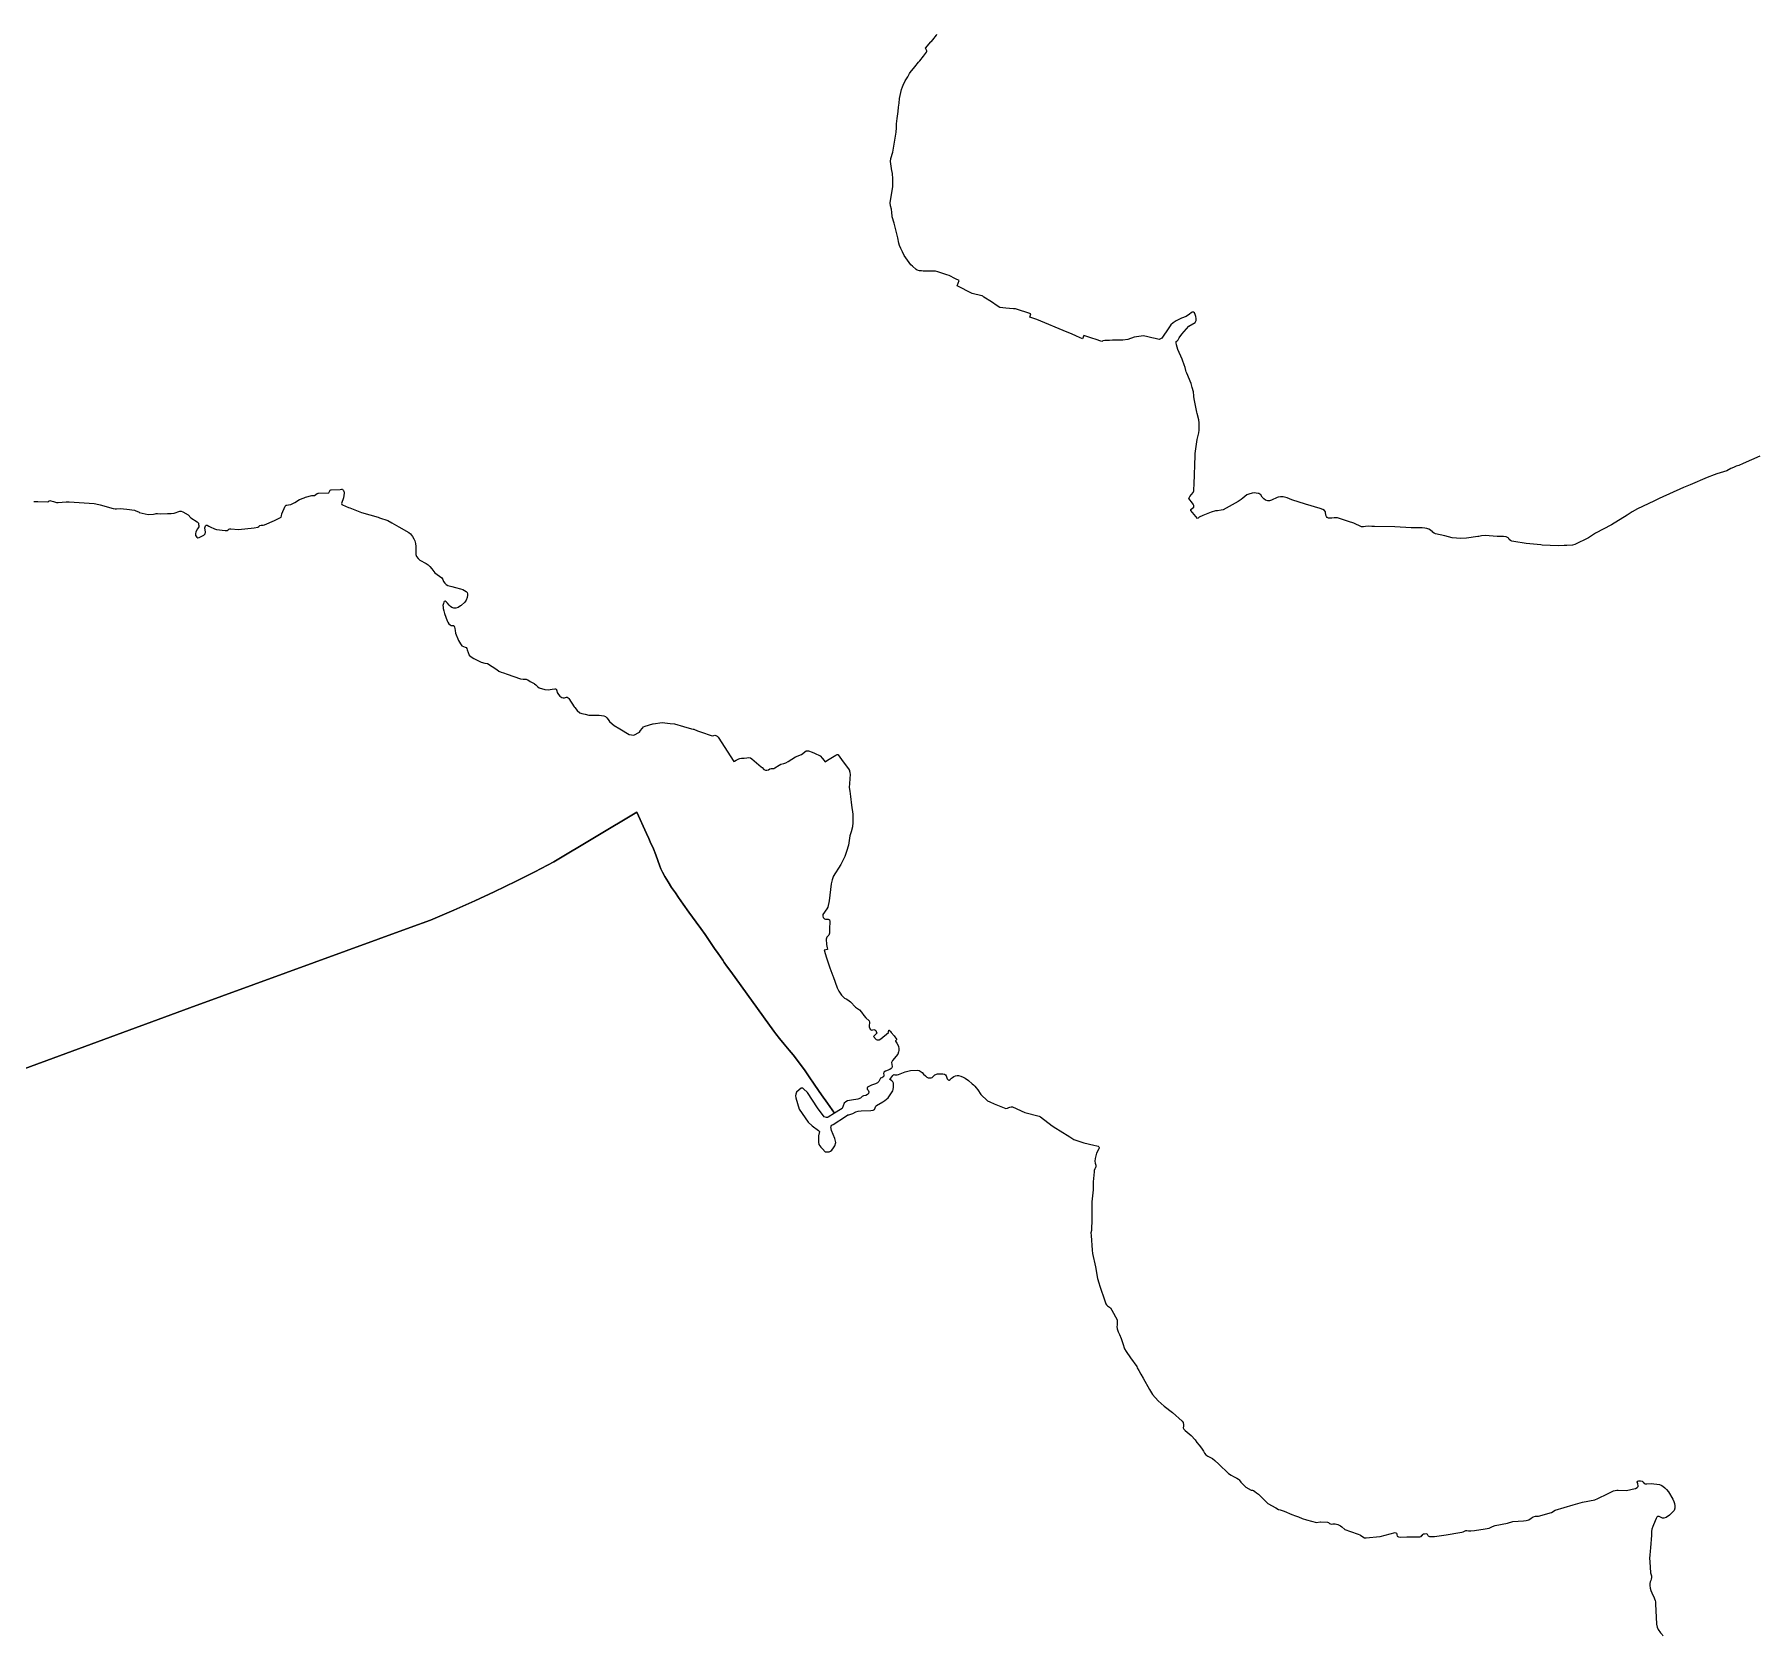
# Model space of a CAD drawing. Header units: inches. Extents: x 1341578 to 1502124, y 557203 to 748561.
# Drawn here: x 1454424 to 1458948, y 593265 to 597471 of the extents above; entities that cross this region are included whole.
import ezdxf

# ---------------------------------------------------------------- set-up
doc = ezdxf.new("R2010")
doc.units = ezdxf.units.IN
doc.header["$MEASUREMENT"] = 0
doc.layers.add('Zipcode', color=7, linetype='Continuous')

msp = doc.modelspace()

# ---------------------------------------------------------------- linework, layer by layer
at = {"layer": 'Zipcode'}
for points in [[(1458959.1, 596362.3), (1458915.1, 596342.7), (1458904.3, 596338), (1458897.4, 596335.6), (1458890.2, 596332.9), (1458883.4, 596329.7), (1458872.9, 596324), (1458846.2, 596315.6), (1458838.9, 596313.6), (1458820.5, 596306.5), (1458776.3, 596286.9), (1458758.2, 596280), (1458694.3, 596251.2), (1458681, 596244.1), (1458638, 596224.1), (1458623.4, 596215.8), (1458610.3, 596207.3), (1458569, 596182.2), (1458526.9, 596160.1), (1458508.5, 596147.7), (1458472.7, 596130), (1458466.7, 596128.4), (1458452.2, 596127.3), (1458445.1, 596127.1), (1458428.9, 596126.7), (1458387, 596128.7), (1458383.6, 596128.8), (1458345.1, 596132.8), (1458312.9, 596138.2), (1458307.4, 596138.9), (1458303.5, 596140.7), (1458300.7, 596143.3), (1458299.4, 596146.2), (1458297.8, 596147.9), (1458292, 596150.2), (1458285.8, 596150.8), (1458269, 596151.4), (1458236.9, 596153.9), (1458228, 596152.8), (1458221, 596151.5), (1458218.1, 596150.9), (1458188.2, 596146.6), (1458173.1, 596146), (1458150.5, 596147.5), (1458131.2, 596152.9), (1458106.4, 596158.4), (1458102.8, 596159.9), (1458099.2, 596162.6), (1458098.5, 596163), (1458093.3, 596167.7), (1458089.4, 596170.4), (1458083.9, 596172.4), (1458078.2, 596173.4), (1458071.5, 596174.2), (1458061.7, 596174.1), (1458053.9, 596173.5), (1458042.7, 596174.1), (1457999.8, 596176.3), (1457946.6, 596177), (1457939.1, 596177.8), (1457930.7, 596178.1), (1457922.5, 596177.3), (1457917.4, 596176.4), (1457912.5, 596176.6), (1457891.9, 596185.8), (1457878.1, 596190.5), (1457849.1, 596200.4), (1457840.6, 596200.2), (1457833.9, 596199.6), (1457830.4, 596199.4), (1457825.5, 596199.7), (1457821.9, 596201.3), (1457819.9, 596203.3), (1457818.8, 596206.8), (1457817.5, 596215.5), (1457817.4, 596216.3), (1457814.9, 596219.6), (1457810.5, 596222.1), (1457803.4, 596224.4), (1457765.2, 596235.7), (1457729.3, 596247.2), (1457716.5, 596252.6), (1457706.2, 596255), (1457700.3, 596255), (1457699.2, 596255), (1457692.7, 596254.7), (1457690.2, 596253.5), (1457675.3, 596246.7), (1457670.7, 596245), (1457665.9, 596245), (1457660, 596246.9), (1457655, 596250.3), (1457650.7, 596254.9), (1457647.1, 596260.2), (1457642.2, 596264.2), (1457640.6, 596264.4), (1457630.1, 596265.8), (1457624.7, 596264.9), (1457616, 596262.5), (1457611, 596260.6), (1457600.4, 596252.2), (1457595.6, 596248.5), (1457588, 596243.4), (1457548.5, 596221.1), (1457543.5, 596219.9), (1457533.8, 596219), (1457528.2, 596218.4), (1457516.7, 596215.1), (1457495.3, 596205.9), (1457485.3, 596202.2), (1457482.6, 596198.9), (1457481, 596198.4), (1457463.4, 596219.6), (1457463.4, 596222), (1457464.2, 596223), (1457471, 596228.1), (1457471.1, 596232.4), (1457469.4, 596236.2), (1457468.3, 596238.7), (1457458.5, 596251.1), (1457458.7, 596252.9), (1457461, 596255.9), (1457469.9, 596266.9), (1457471.2, 596271.5), (1457471.5, 596274.3), (1457472, 596288.6), (1457474.7, 596364.3), (1457474.9, 596369.2), (1457480, 596405.9), (1457484.2, 596424), (1457485.7, 596430.6), (1457485.5, 596440.4), (1457485, 596449.6), (1457484.1, 596457.7), (1457480.4, 596474.3), (1457479.6, 596477.6), (1457471.9, 596512.7), (1457471.3, 596519.5), (1457471.2, 596520.5), (1457470.3, 596531), (1457466.8, 596543.1), (1457464.6, 596552.9), (1457452.8, 596580.1), (1457451.2, 596583.9), (1457450.4, 596587.4), (1457448.6, 596595.6), (1457446.2, 596602.7), (1457441.2, 596615), (1457440.5, 596616.9), (1457429.2, 596642.3), (1457425.7, 596654.7), (1457424.6, 596660.4), (1457424.6, 596660.6), (1457425.1, 596663.4), (1457427.3, 596665.8), (1457429.8, 596668.3), (1457432.9, 596673.2), (1457439.9, 596683), (1457458.1, 596703.6), (1457474.7, 596713.8), (1457477.1, 596719.2), (1457477.3, 596721.2), (1457477.5, 596724.3), (1457476.9, 596729.3), (1457475.2, 596734.9), (1457473, 596738.8), (1457470.6, 596740.4), (1457467.3, 596740.5), (1457464.3, 596739.3), (1457459.6, 596735.6), (1457451.4, 596729.1), (1457438.7, 596725.1), (1457424.7, 596717.8), (1457417.3, 596712.6), (1457410.5, 596707.4), (1457405.6, 596699.4), (1457387, 596672.8), (1457384, 596670.5), (1457383.7, 596670.3), (1457380.5, 596669.4), (1457376.9, 596669.5), (1457369.9, 596671.7), (1457361.1, 596673.7), (1457350.1, 596676.3), (1457339.4, 596678.8), (1457314.8, 596675.4), (1457298.3, 596669.1), (1457285.1, 596666.8), (1457264, 596666.9), (1457257.8, 596666.9), (1457249.5, 596666.3), (1457244.7, 596666.2), (1457244.3, 596666.2), (1457239.4, 596666.1), (1457237.7, 596666.1), (1457232.4, 596665.7), (1457231.4, 596665), (1457229.6, 596663.9), (1457212.1, 596669.7), (1457206.3, 596671.6), (1457182.1, 596679.6), (1457178.9, 596671.1), (1457162.8, 596678), (1457149.4, 596683.7), (1457138.3, 596688.5), (1457058.5, 596721.4), (1457040.2, 596728.1), (1457042.8, 596736.4), (1457002.6, 596749.4), (1456998.3, 596749.8), (1456996.9, 596749.9), (1456987.1, 596750.4), (1456977.3, 596751), (1456969.2, 596751.9), (1456961.4, 596753.5), (1456954.6, 596757.1), (1456939.1, 596768.1), (1456919.7, 596780.5), (1456916.5, 596782.5), (1456914.9, 596783.5), (1456913.9, 596783.8), (1456888.7, 596790.2), (1456849.5, 596809.6), (1456854.2, 596824), (1456844.6, 596828.8), (1456828.2, 596837), (1456821.7, 596839.1), (1456798.2, 596846.8), (1456791.9, 596848.9), (1456783.5, 596848.7), (1456760.1, 596848.9), (1456755.6, 596849.1), (1456750.2, 596849.5), (1456744.4, 596850.9), (1456741.4, 596853.4), (1456731.5, 596861.7), (1456727.4, 596865.2), (1456710.3, 596889.8), (1456705.5, 596899.5), (1456700.8, 596908.3), (1456697.5, 596916.4), (1456695.7, 596922), (1456693, 596936.4), (1456683.4, 596974.4), (1456678.5, 596991.8), (1456678.1, 596993.2), (1456677.1, 597003.2), (1456676.4, 597011.2), (1456674.3, 597019.9), (1456673.5, 597027.8), (1456674.9, 597039.6), (1456680, 597070.5), (1456680.1, 597086.4), (1456680, 597095.4), (1456679.6, 597101.2), (1456679.3, 597105.5), (1456677.8, 597113.2), (1456676.7, 597117.4), (1456676.3, 597118.9), (1456673.6, 597136.7), (1456675, 597144.9), (1456675, 597144.9), (1456680.2, 597161.2), (1456688.5, 597213.8), (1456689.5, 597225.8), (1456690.1, 597236.2), (1456691.2, 597250.1), (1456694.5, 597268.4), (1456695.4, 597279.8), (1456696.8, 597290.1), (1456697.7, 597302.7), (1456703.3, 597325.8), (1456705.6, 597333.4), (1456706.9, 597337.4), (1456712.6, 597349), (1456719.4, 597359.6), (1456724, 597368.6), (1456725.5, 597370.4), (1456738, 597385.8), (1456747.9, 597397.6), (1456751.4, 597401.9), (1456761.1, 597413.5), (1456768.7, 597424.7), (1456769.1, 597425.9), (1456769.6, 597427.7), (1456765.7, 597434.6), (1456780.2, 597451.2), (1456781.5, 597452.6), (1456785.2, 597456.8), (1456795.3, 597469.3), (1456796, 597472)], [(1454421.7, 596243.5), (1454428.1, 596243.5), (1454432.1, 596243.5), (1454458.9, 596242.4), (1454461.1, 596243.9), (1454462.7, 596245.2), (1454464.5, 596245.4), (1454466.8, 596244.8), (1454473.7, 596242.8), (1454481.2, 596240.8), (1454486.4, 596240.2), (1454506.7, 596241.9), (1454515.1, 596242.1), (1454580.8, 596237.7), (1454585.1, 596237.2), (1454596.5, 596234.5), (1454630.2, 596225.1), (1454630.2, 596225.1), (1454635.7, 596223.6), (1454639.5, 596223.9), (1454650.7, 596224.9), (1454657.8, 596224), (1454666.7, 596223), (1454686.6, 596220), (1454688.3, 596219.7), (1454698.9, 596214.7), (1454699.3, 596214.5), (1454723, 596208.8), (1454736.5, 596210.2), (1454741.3, 596211.1), (1454743.4, 596211.7), (1454747.1, 596211.5), (1454755.3, 596211.1), (1454773.6, 596211.8), (1454783.1, 596211.7), (1454790.5, 596212.6), (1454806.1, 596217.8), (1454809.7, 596217.4), (1454814, 596216.3), (1454827.4, 596208.2), (1454834.4, 596200.6), (1454851, 596189.6), (1454854.6, 596186), (1454855.3, 596182.7), (1454855.9, 596180.2), (1454855.5, 596176.4), (1454852.5, 596171.3), (1454847.9, 596163.3), (1454846.8, 596158.1), (1454847.2, 596153.8), (1454850.1, 596149.7), (1454853.4, 596147.8), (1454856.6, 596148.2), (1454869.2, 596154.5), (1454872.8, 596158.1), (1454873.2, 596162.4), (1454872.2, 596168.6), (1454871.5, 596173.1), (1454871.3, 596174.2), (1454872.9, 596178.9), (1454875.1, 596180.9), (1454877.6, 596180.8), (1454882, 596178.5), (1454885.4, 596176.9), (1454896.8, 596171.1), (1454902.6, 596169.5), (1454925.1, 596166.7), (1454930.4, 596167.3), (1454933, 596168.6), (1454934.5, 596170.6), (1454937.3, 596171.3), (1454940.2, 596171), (1454960.3, 596169.6), (1455001.2, 596173.9), (1455011.1, 596175.8), (1455013.1, 596177.5), (1455015.9, 596180.2), (1455019.6, 596180.7), (1455024.6, 596181), (1455028.7, 596182.2), (1455054.4, 596193.2), (1455071.9, 596201.9), (1455073, 596205.6), (1455073.9, 596210.5), (1455082.8, 596230.5), (1455085.3, 596233.1), (1455087.4, 596233.9), (1455091.9, 596234.5), (1455097.5, 596235.4), (1455104.9, 596238.7), (1455108.1, 596240.6), (1455120.4, 596248.4), (1455132.4, 596252.8), (1455136.5, 596254.3), (1455152.4, 596258.6), (1455152.6, 596258.6), (1455159.4, 596259.3), (1455166.6, 596263.8), (1455168, 596264.5), (1455169.3, 596265.1), (1455170, 596265.1), (1455196.2, 596265.6), (1455197.3, 596266), (1455200.2, 596271), (1455200.3, 596271.2), (1455201.4, 596273.1), (1455202.9, 596273.7), (1455203.8, 596274.1), (1455227.7, 596274.8), (1455230.7, 596275.3), (1455231.5, 596275.4), (1455233.1, 596275.1), (1455234.7, 596274.2), (1455236.1, 596272.2), (1455237.2, 596269.7), (1455237.7, 596267.4), (1455237.7, 596264.6), (1455235.8, 596252.8), (1455231, 596237.9), (1455231.5, 596235.1), (1455231.7, 596235), (1455233.7, 596234), (1455249.5, 596227.6), (1455252.4, 596226.4), (1455283.4, 596214.3), (1455327, 596201.6), (1455330.9, 596200.3), (1455352.5, 596192.8), (1455362.7, 596186.8), (1455381.7, 596176.1), (1455407.6, 596161.7), (1455412.3, 596157.9), (1455417.4, 596151.5), (1455421.2, 596145.4), (1455423.2, 596139.8), (1455425.1, 596133.1), (1455425.9, 596124.6), (1455426, 596116.9), (1455425.9, 596109), (1455426.2, 596104), (1455427.7, 596098.8), (1455431.9, 596093), (1455437, 596088.7), (1455453.1, 596079.8), (1455459, 596076.2), (1455463.4, 596072.4), (1455468.3, 596065.9), (1455476, 596056), (1455494.6, 596042.3), (1455496.9, 596038), (1455499.2, 596033.1), (1455502.2, 596028.4), (1455505.6, 596024.5), (1455510, 596022.2), (1455520.9, 596019.4), (1455530.9, 596017), (1455543.6, 596013.8), (1455549.6, 596011.5), (1455558.3, 596006.6), (1455561.1, 596003.5), (1455562, 596000.2), (1455562.2, 595995.8), (1455561.3, 595991.9), (1455561.1, 595990.8), (1455558.4, 595983.5), (1455554.7, 595978.5), (1455545.4, 595969.6), (1455543.9, 595968.6), (1455537.4, 595964.2), (1455531.4, 595962.9), (1455525.9, 595962.7), (1455521.1, 595964.3), (1455517, 595966.7), (1455513.5, 595970.4), (1455509.7, 595975.6), (1455509.5, 595975.9), (1455506, 595979.7), (1455503.1, 595980.8), (1455500.9, 595980.5), (1455499.4, 595978.7), (1455498.5, 595974.8), (1455498, 595972.6), (1455497.5, 595970.1), (1455497.8, 595965.4), (1455498.4, 595961.5), (1455499.6, 595955.5), (1455501.2, 595948.3), (1455509, 595929.8), (1455510.5, 595925.5), (1455513.2, 595921.3), (1455516.4, 595918.7), (1455519.4, 595917.5), (1455522.7, 595917.4), (1455525, 595917.5), (1455526.3, 595917.2), (1455527.4, 595915.2), (1455527.9, 595912.8), (1455528.5, 595909.5), (1455529.5, 595904.2), (1455530.7, 595897.3), (1455538.4, 595878.1), (1455543.2, 595869), (1455547.5, 595863.9), (1455551.1, 595862), (1455555.5, 595860.4), (1455558.4, 595858.9), (1455559.9, 595857), (1455560.9, 595853.2), (1455566.3, 595839.2), (1455571.8, 595834.5), (1455578.5, 595830.7), (1455589.3, 595824.9), (1455597.6, 595820.4), (1455607.3, 595818), (1455614.6, 595817.1), (1455639.5, 595801.7), (1455644.6, 595797.2), (1455650.2, 595794.3), (1455656.4, 595792.4), (1455666.2, 595789.4), (1455701.5, 595776.8), (1455708.2, 595776.1), (1455713.9, 595775.8), (1455716.4, 595775.7), (1455717.6, 595775.2), (1455720.2, 595774.2), (1455726.7, 595770.3), (1455732.4, 595767.7), (1455737.2, 595764.5), (1455738, 595763.8), (1455741.4, 595760.9), (1455746.7, 595756), (1455750.1, 595753), (1455765.6, 595748.8), (1455774.9, 595748.4), (1455779, 595748.8), (1455785, 595749.5), (1455791.4, 595750.4), (1455793.6, 595750.7), (1455795, 595750.2), (1455795.6, 595748.9), (1455796.1, 595747.8), (1455796.5, 595745.6), (1455797.4, 595741.1), (1455801, 595736.1), (1455805, 595731.1), (1455809.6, 595728), (1455813.9, 595726.9), (1455817.1, 595727.3), (1455819.8, 595728.3), (1455822, 595728.8), (1455822.6, 595728.7), (1455824.4, 595728.4), (1455826.5, 595727), (1455828.5, 595724.9), (1455842.6, 595703.3), (1455844.1, 595701.2), (1455850.3, 595694), (1455857.6, 595687.8), (1455862.3, 595685.9), (1455871, 595683.8), (1455881, 595681.4), (1455882.4, 595681.4), (1455892.2, 595681.3), (1455907.7, 595681.5), (1455920.6, 595679.9), (1455924.5, 595678.2), (1455928.4, 595674.2), (1455931.5, 595669.9), (1455935.7, 595664.5), (1455942.3, 595658.4), (1455947.2, 595654.6), (1455962.7, 595645.7), (1455986.6, 595630.9), (1455987.3, 595630.8), (1455987.3, 595630.8), (1455993.1, 595629.5), (1455999.1, 595629.1), (1456014, 595636.5), (1456017.2, 595641), (1456020.8, 595646), (1456022.1, 595647.5), (1456025, 595650.4), (1456029.1, 595652.5), (1456049.1, 595658.8), (1456050.4, 595659), (1456050.4, 595659), (1456073.6, 595662.4), (1456094.8, 595659.2), (1456106.5, 595658.7), (1456129.8, 595651.3), (1456151, 595645.9), (1456155.2, 595645), (1456156.6, 595644.6), (1456167, 595640.6), (1456176.8, 595636.7), (1456202.3, 595628.4), (1456206.5, 595627.5), (1456209.7, 595628), (1456212, 595628.6), (1456214.5, 595628.4), (1456218.1, 595626.3), (1456221, 595623.2), (1456262.5, 595560), (1456264.3, 595560.2), (1456268.7, 595562.9), (1456275.5, 595566.7), (1456277.5, 595567.4), (1456282.7, 595568), (1456289.4, 595568.8), (1456296, 595569.6), (1456296, 595569.6), (1456301.1, 595570.2), (1456305.7, 595569.2), (1456309.5, 595567), (1456334.1, 595545.9), (1456336.2, 595544.1), (1456341.4, 595538.7), (1456345.5, 595536.8), (1456349.2, 595537.1), (1456353.2, 595538.1), (1456356.4, 595540.1), (1456356.7, 595540.3), (1456359.9, 595541.3), (1456363.5, 595541.2), (1456364.2, 595541.3), (1456364.2, 595541.3), (1456368, 595541.6), (1456369.6, 595542.6), (1456381.1, 595549.9), (1456386.1, 595552.5), (1456393.3, 595554.6), (1456393.8, 595554.8), (1456398.9, 595556.5), (1456404.8, 595559.7), (1456424.4, 595572.1), (1456440.1, 595578.3), (1456451.9, 595587.3), (1456454.9, 595587.9), (1456458, 595587.4), (1456467.9, 595584.1), (1456474.5, 595581.6), (1456489, 595574.1), (1456494.9, 595567.7), (1456502.5, 595559.1), (1456508.8, 595562.9), (1456530.6, 595576.2), (1456534.1, 595577.9), (1456535.4, 595577.8), (1456536.5, 595577.1), (1456549.9, 595559), (1456563.8, 595540.6), (1456566.3, 595536.2), (1456566.2, 595535.1), (1456566.2, 595534), (1456567.1, 595531.2), (1456567.5, 595529.9), (1456568.3, 595526.4), (1456566.2, 595502.1), (1456565.6, 595491.6), (1456566.9, 595481.7), (1456569.1, 595467.5), (1456571.3, 595445), (1456575.2, 595421.6), (1456575.2, 595399.2), (1456573.7, 595387.6), (1456570.2, 595374.9), (1456567.5, 595364.4), (1456563.7, 595339.9), (1456558.2, 595323), (1456553.6, 595309.5), (1456543.1, 595288.8), (1456523.4, 595257.2), (1456523.1, 595256.7), (1456520.6, 595248.3), (1456518.4, 595237.7), (1456512.4, 595193.6), (1456509, 595176.7), (1456506.4, 595172), (1456495.9, 595157.8), (1456496, 595153.1), (1456497.2, 595149.8), (1456500.4, 595146), (1456503.4, 595145.4), (1456510.2, 595145), (1456513.7, 595143.5), (1456514.3, 595139.2), (1456513.9, 595120), (1456513.8, 595113), (1456513.8, 595108.8), (1456511.8, 595103), (1456509.5, 595100.3), (1456506.8, 595098.2), (1456504.5, 595092.9), (1456505.7, 595078.5), (1456507.7, 595069.7), (1456508.5, 595066), (1456508.6, 595065.4), (1456499.8, 595063.3), (1456505.8, 595043.5), (1456514.5, 595016.9), (1456522.2, 594996.2), (1456522.9, 594994.4), (1456533.9, 594964.8), (1456538.3, 594955.5), (1456545, 594945.8), (1456550.1, 594939.9), (1456553.4, 594937.8), (1456557.6, 594935.4), (1456561.7, 594933), (1456568.4, 594927.5), (1456582.4, 594913.7), (1456584.3, 594911.8), (1456592.1, 594906.7), (1456597.8, 594900.9), (1456603.8, 594891.8), (1456609, 594886), (1456617.8, 594878), (1456618.6, 594874.8), (1456618.7, 594872.3), (1456618, 594866), (1456617.7, 594861.8), (1456620.8, 594856.2), (1456623.5, 594854), (1456625.2, 594853.7), (1456630.2, 594854.9), (1456633.1, 594854.4), (1456635.3, 594852.7), (1456636.4, 594850), (1456637.8, 594845.7), (1456638, 594845.1), (1456636.6, 594843.5), (1456629.3, 594836.9), (1456629.6, 594836.5), (1456636.2, 594828.5), (1456638.5, 594827.8), (1456639.3, 594827.8), (1456641, 594827.8), (1456644.2, 594828.3), (1456648.4, 594830.9), (1456668.6, 594847.6), (1456668.9, 594849.7), (1456669.1, 594851), (1456669.3, 594852), (1456669.8, 594853), (1456670.2, 594853.3), (1456671.1, 594853.3), (1456671.6, 594852.7), (1456674, 594849.8), (1456676, 594847.3), (1456683.3, 594838.2), (1456685.5, 594835.5), (1456690.6, 594829.2), (1456686.8, 594825.2), (1456687.4, 594824.1), (1456690.3, 594819.3), (1456695.2, 594811.2), (1456696.1, 594804.3), (1456696.2, 594799.7), (1456695.2, 594796), (1456693.3, 594790), (1456679.1, 594773.6), (1456677, 594768), (1456677.7, 594763.1), (1456678.6, 594758.3), (1456677.6, 594754.3), (1456675.9, 594752.2), (1456672.5, 594750.4), (1456660.5, 594745.8), (1456656.8, 594742.8), (1456656, 594739.6), (1456656.3, 594736.2), (1456656.2, 594732.9), (1456653.4, 594730.2), (1456650.8, 594728.3), (1456648, 594726.8), (1456646.5, 594725.3), (1456645.4, 594722.2), (1456643.7, 594718.3), (1456640.2, 594714.9), (1456634.8, 594712), (1456629.4, 594710.8), (1456624.1, 594708.6), (1456613.8, 594703.6), (1456612.4, 594700.9), (1456613, 594697.9), (1456615.6, 594695.4), (1456617, 594691), (1456616.3, 594687.3), (1456613.1, 594684.4), (1456608.7, 594681.8), (1456602.9, 594680.4), (1456599.1, 594678.9), (1456594.8, 594674.9), (1456588.3, 594671.8), (1456571.8, 594669.1), (1456561.2, 594667.2), (1456556.5, 594665.3), (1456552.6, 594661.4), (1456546.8, 594647.9), (1456542.6, 594645.2), (1456526.8, 594635.3), (1456508, 594661.2), (1456492.5, 594683.6), (1456475.4, 594709.2), (1456458.1, 594733.6), (1456447.5, 594748.8), (1456441.9, 594756.9), (1456424.2, 594780.6), (1456418, 594788.2), (1456407.6, 594800.8), (1456394.1, 594816.7), (1456382.4, 594831.2), (1456372.9, 594843.4), (1456367, 594850.7), (1456254.1, 595007.6), (1456242.9, 595022.6), (1456236.6, 595031.5), (1456232.9, 595037.1), (1456220.9, 595054.6), (1456211.6, 595068.3), (1456186.6, 595104.6), (1456175.4, 595120.5), (1456163.1, 595137.7), (1456143.7, 595163.8), (1456128.9, 595184.4), (1456116.9, 595202.1), (1456108.5, 595214.1), (1456098.7, 595228.3), (1456089.5, 595243.1), (1456081.1, 595257.2), (1456075, 595268.5), (1456070.4, 595277.6), (1456067.4, 595284.4), (1456062.1, 595299.2), (1456056.7, 595314.2), (1456050.7, 595329.8), (1456047.2, 595337.8), (1456044.1, 595344.4), (1456038.6, 595357.4), (1456032.6, 595370.5), (1456007.2, 595426.1), (1455789.4, 595295.7), (1455739.2, 595269.3), (1455689.7, 595244.8), (1455632.5, 595217.1), (1455581.1, 595193.1), (1455525.7, 595169.2), (1455464.4, 595142.7), (1455411.1, 595123.6), (1454832.5, 594911.7), (1454312.5, 594721.3)], [(1454312.5, 594721.3), (1454832.5, 594911.7), (1455411.1, 595123.6), (1455464.4, 595142.7), (1455525.7, 595169.2), (1455581.1, 595193.1), (1455632.5, 595217.1), (1455689.7, 595244.8), (1455739.2, 595269.3), (1455789.4, 595295.7), (1456007.2, 595426.1), (1456032.6, 595370.5), (1456038.6, 595357.4), (1456044.1, 595344.4), (1456047.2, 595337.8), (1456050.7, 595329.8), (1456056.7, 595314.2), (1456062.1, 595299.2), (1456067.4, 595284.4), (1456070.4, 595277.6), (1456075, 595268.5), (1456081.1, 595257.2), (1456089.5, 595243.1), (1456098.7, 595228.3), (1456108.5, 595214.1), (1456116.9, 595202.1), (1456128.9, 595184.4), (1456143.7, 595163.8), (1456163.1, 595137.7), (1456175.4, 595120.5), (1456186.6, 595104.6), (1456211.6, 595068.3), (1456220.9, 595054.6), (1456232.9, 595037.1), (1456236.6, 595031.5), (1456242.9, 595022.6), (1456254.1, 595007.6), (1456367, 594850.7), (1456372.9, 594843.4), (1456382.4, 594831.2), (1456394.1, 594816.7), (1456407.6, 594800.8), (1456418, 594788.2), (1456424.2, 594780.6), (1456441.9, 594756.9), (1456447.5, 594748.8), (1456458.1, 594733.6), (1456475.4, 594709.2), (1456492.5, 594683.6), (1456508, 594661.2), (1456526.8, 594635.3), (1456510.5, 594624.9), (1456508.1, 594623.4), (1456505.9, 594624), (1456499.6, 594625.3), (1456482.3, 594649), (1456456.2, 594689.1), (1456445.5, 594699.2), (1456443.6, 594700.6), (1456439.5, 594700.6), (1456433.8, 594696.7), (1456426.9, 594690.7), (1456425.5, 594685), (1456424.5, 594680.8), (1456425.1, 594675.9), (1456433.7, 594646.1), (1456457.3, 594611.2), (1456468.3, 594601.7), (1456485, 594590), (1456486.9, 594587), (1456485.1, 594575.2), (1456484.8, 594559.1), (1456485.7, 594552.8), (1456491.2, 594545.7), (1456495.2, 594541.6), (1456502.4, 594534), (1456507.1, 594533.8), (1456512.8, 594533.8), (1456516.1, 594534.9), (1456519.9, 594538.2), (1456524.3, 594543.7), (1456527.5, 594549.4), (1456530.5, 594558.5), (1456527.7, 594568.3), (1456518.9, 594589.6), (1456517.2, 594599.7), (1456518, 594601.3), (1456519.9, 594603.5), (1456523.2, 594605.7), (1456555.8, 594626.6), (1456562.1, 594630.7), (1456564.1, 594630.5), (1456567.2, 594631.5), (1456575.2, 594634.7), (1456582.9, 594638.8), (1456588.9, 594640.9), (1456597, 594641.5), (1456622.7, 594641.8), (1456628.8, 594642.8), (1456631.9, 594644.8), (1456633.9, 594649.2), (1456635.3, 594653.3), (1456637.4, 594655.5), (1456653.4, 594665.1), (1456659, 594668.2), (1456667.8, 594675.4), (1456680.1, 594693.8), (1456681.3, 594697.3), (1456682, 594703.3), (1456682.3, 594707.9), (1456682.2, 594711.9), (1456681.6, 594714.3), (1456679.7, 594717.6), (1456677.2, 594720), (1456673.6, 594722.5), (1456672.4, 594723.8), (1456672.5, 594723.9), (1456680, 594734.1), (1456682.5, 594736.9), (1456685.3, 594736.4), (1456691.3, 594735.9), (1456694.8, 594736.9), (1456712.4, 594744.2), (1456726.7, 594747.7), (1456746.1, 594748.2), (1456749.2, 594747.4), (1456752.4, 594745.6), (1456756.9, 594741.9), (1456761.1, 594738.1), (1456765.6, 594733.4), (1456769.9, 594729.5), (1456772.9, 594728.4), (1456776.6, 594728.2), (1456781.1, 594728.3), (1456783.8, 594728.9), (1456786.9, 594732.9), (1456790.4, 594736.1), (1456797.6, 594738.6), (1456798.7, 594738.7), (1456801.7, 594738.9), (1456806.2, 594739), (1456811.2, 594738.3), (1456811.6, 594738.2), (1456815.8, 594737.3), (1456818.5, 594735.9), (1456820.2, 594733.4), (1456822.9, 594725.3), (1456825.4, 594722.7), (1456827.1, 594722), (1456828.5, 594722.2), (1456831.2, 594724.1), (1456834.5, 594727), (1456837.1, 594728.9), (1456840.8, 594731.9), (1456844.6, 594733.2), (1456848.9, 594733.8), (1456852.8, 594733.9), (1456859.3, 594732.4), (1456864.9, 594730), (1456870.4, 594727.4), (1456878.7, 594721.3), (1456888.8, 594712), (1456892.2, 594709.4), (1456896, 594706), (1456899.5, 594701.9), (1456903.8, 594696.2), (1456911.3, 594684.6), (1456928.6, 594667.3), (1456935.4, 594664.7), (1456946.3, 594659.9), (1456976.8, 594647.7), (1456981.3, 594648), (1456984.8, 594649.7), (1456988.1, 594651.1), (1456990.8, 594651.6), (1456994.7, 594651.5), (1457027, 594637.1), (1457064.7, 594627.2), (1457067.9, 594625.2), (1457098.9, 594601.5), (1457108.4, 594596), (1457120.2, 594588.4), (1457145, 594573.3), (1457156.3, 594566), (1457182.3, 594557.5), (1457208.8, 594551.4), (1457216.6, 594549.2), (1457220, 594548.1), (1457221.8, 594546.7), (1457222.6, 594544.6), (1457222.4, 594543.1), (1457221.3, 594541.3), (1457215.1, 594529.7), (1457211.7, 594516.1), (1457211, 594509.1), (1457212.1, 594503.7), (1457213.4, 594498.6), (1457214, 594495.5), (1457213, 594491.7), (1457212.2, 594490.2), (1457211, 594488.8), (1457209.2, 594484.6), (1457209.2, 594481), (1457207.1, 594454.6), (1457206.5, 594433.3), (1457203.4, 594402.3), (1457203.2, 594387.4), (1457203.1, 594369.4), (1457203.1, 594357.5), (1457202.5, 594327), (1457200.9, 594320.3), (1457201.2, 594313.4), (1457203.8, 594275.5), (1457204.9, 594266.1), (1457213.2, 594231.2), (1457218, 594200.3), (1457221.9, 594189.2), (1457223.9, 594180.2), (1457237, 594142.1), (1457240.2, 594134), (1457241.9, 594131.8), (1457244.1, 594128.7), (1457249.6, 594125.3), (1457252.7, 594123.2), (1457255.9, 594117.4), (1457269.7, 594091.8), (1457270.2, 594086.9), (1457270.2, 594083.1), (1457269.8, 594079.7), (1457269.6, 594078.3), (1457269.1, 594074.3), (1457269.8, 594068.4), (1457272.5, 594060), (1457275.7, 594053.1), (1457280.5, 594042.5), (1457284.3, 594030), (1457289.3, 594016), (1457293.3, 594008.3), (1457304.6, 593991.9), (1457321.5, 593969.7), (1457322.8, 593965.6), (1457326.8, 593958.4), (1457332.3, 593948.9), (1457338, 593939), (1457354.5, 593908.8), (1457362.9, 593896), (1457377.8, 593878.7), (1457393.5, 593864.8), (1457415.1, 593848.5), (1457440.8, 593825.4), (1457442.9, 593821.9), (1457444.3, 593816.1), (1457443.9, 593812), (1457443.5, 593808.2), (1457444.7, 593804.5), (1457448.3, 593800.7), (1457464.3, 593787.7), (1457474.6, 593776.2), (1457479.5, 593769.1), (1457485.3, 593762.2), (1457491.1, 593754.7), (1457496.6, 593746.5), (1457499.7, 593741.2), (1457503.1, 593737), (1457508.5, 593733.5), (1457520.2, 593727.3), (1457526.9, 593722.1), (1457537.5, 593712.7), (1457562.2, 593687.9), (1457569.1, 593683.5), (1457575.6, 593679.9), (1457584, 593675.4), (1457588.4, 593673.4), (1457590.7, 593671.2), (1457595.3, 593665.6), (1457600.8, 593659.2), (1457608.3, 593651.8), (1457621.8, 593644.4), (1457625.7, 593643.9), (1457628.5, 593642.9), (1457631.9, 593641.1), (1457636.5, 593637.6), (1457641.6, 593633.6), (1457647, 593628.2), (1457652.2, 593623.3), (1457665.5, 593609.4), (1457687.2, 593597.9), (1457694.2, 593593.5), (1457698.6, 593592.6), (1457708.8, 593588.9), (1457729.4, 593579.8), (1457738.2, 593577), (1457746.7, 593574.2), (1457756.2, 593570.1), (1457767.2, 593566.3), (1457793.6, 593559.6), (1457803.7, 593560.5), (1457804.1, 593560.6), (1457822.5, 593559.9), (1457825.4, 593558.8), (1457828.4, 593556.6), (1457830.8, 593555.5), (1457833.1, 593555), (1457836.9, 593555.3), (1457842.5, 593555.5), (1457846.1, 593555.1), (1457850.1, 593554.2), (1457856.8, 593550.3), (1457860.6, 593547.4), (1457868.6, 593541.2), (1457883.1, 593535.3), (1457903, 593528.8), (1457907.8, 593526.6), (1457909.2, 593525.9), (1457915.4, 593521.6), (1457919.7, 593519.1), (1457924.3, 593518.6), (1457924.6, 593518.6), (1457960.4, 593522.2), (1457960.9, 593522.3), (1458000.2, 593533.2), (1458002.8, 593532.3), (1458004.5, 593531), (1458004.9, 593529.3), (1458004.9, 593526.4), (1458006.1, 593523), (1458009, 593521.7), (1458013.7, 593520.9), (1458014.1, 593520.9), (1458030.9, 593521.7), (1458065.3, 593521.6), (1458068.7, 593522.1), (1458071.1, 593524.8), (1458071.6, 593525.4), (1458073.4, 593528), (1458075.4, 593529.1), (1458077.8, 593529.8), (1458083.6, 593530), (1458084.7, 593528.9), (1458085.7, 593526.9), (1458086.2, 593525.9), (1458087.2, 593524), (1458090.5, 593522.6), (1458094.1, 593522.2), (1458104.4, 593522.4), (1458135.1, 593526.5), (1458170.8, 593533.3), (1458176.1, 593533.6), (1458179.2, 593534.4), (1458183.3, 593536.7), (1458186.1, 593537.9), (1458189.2, 593537.9), (1458193.4, 593537), (1458199.1, 593536.9), (1458209.2, 593537.9), (1458237.5, 593542.3), (1458248.1, 593544.5), (1458256.6, 593548.7), (1458263.2, 593551.1), (1458295.6, 593557.3), (1458309.7, 593561.5), (1458337.9, 593563.8), (1458345.4, 593564.6), (1458351.9, 593566.4), (1458357.9, 593570.7), (1458363, 593574.3), (1458369.1, 593575.5), (1458377.8, 593576.2), (1458411.2, 593585.8), (1458421.3, 593591.8), (1458468.7, 593605.9), (1458493.3, 593612.9), (1458525.6, 593619.2), (1458533.5, 593622.3), (1458559.1, 593634.2), (1458568.9, 593639.6), (1458574.5, 593642.6), (1458583.1, 593644), (1458586.6, 593644.5), (1458608.7, 593643.7), (1458631.2, 593648.3), (1458632.4, 593648.6), (1458636.9, 593651.3), (1458639.2, 593653.4), (1458639.5, 593655.8), (1458638.1, 593660.4), (1458637, 593664.8), (1458638.1, 593667.5), (1458641.3, 593668.6), (1458645.5, 593668.7), (1458649.7, 593667.5), (1458652.8, 593665.2), (1458655.4, 593662.1), (1458658, 593661.2), (1458661.9, 593661.1), (1458673.8, 593661.6), (1458695.5, 593658.9), (1458699.8, 593657.3), (1458704.3, 593654.4), (1458709.1, 593650.3), (1458713.9, 593645.7), (1458719.1, 593640.1), (1458730.4, 593620.7), (1458733.1, 593614.1), (1458734.7, 593608.7), (1458735.8, 593602.7), (1458735.6, 593596.5), (1458734, 593591), (1458730.8, 593587.1), (1458721.4, 593578.6), (1458713.1, 593572.7), (1458707.3, 593570.8), (1458703.1, 593570.9), (1458694.3, 593574.6), (1458690.1, 593575), (1458688.2, 593573.5), (1458686.6, 593569.6), (1458684.1, 593563.6), (1458677.7, 593548.7), (1458675.7, 593542), (1458674.8, 593535.6), (1458674.5, 593526.1), (1458672, 593492.5), (1458671.2, 593484), (1458670.3, 593473.1), (1458669.6, 593465.3), (1458669.7, 593456), (1458672.1, 593427.3), (1458674.2, 593419.3), (1458674.5, 593414.6), (1458674, 593410.6), (1458672.6, 593407.1), (1458671.2, 593403.6), (1458670.3, 593398.5), (1458670.4, 593393.3), (1458671.2, 593386.5), (1458673, 593380.2), (1458675.6, 593373.9), (1458676.4, 593372), (1458679.3, 593365.9), (1458684.1, 593354.5), (1458684.9, 593350.4), (1458685.3, 593345.6), (1458687.8, 593291.5), (1458689.7, 593284.4), (1458692.2, 593278), (1458698.5, 593269.4), (1458702.6, 593265.2), (1458704.6, 593260.9)]]:
    msp.add_lwpolyline(points, dxfattribs=at)

doc.saveas('drawing.dxf')
